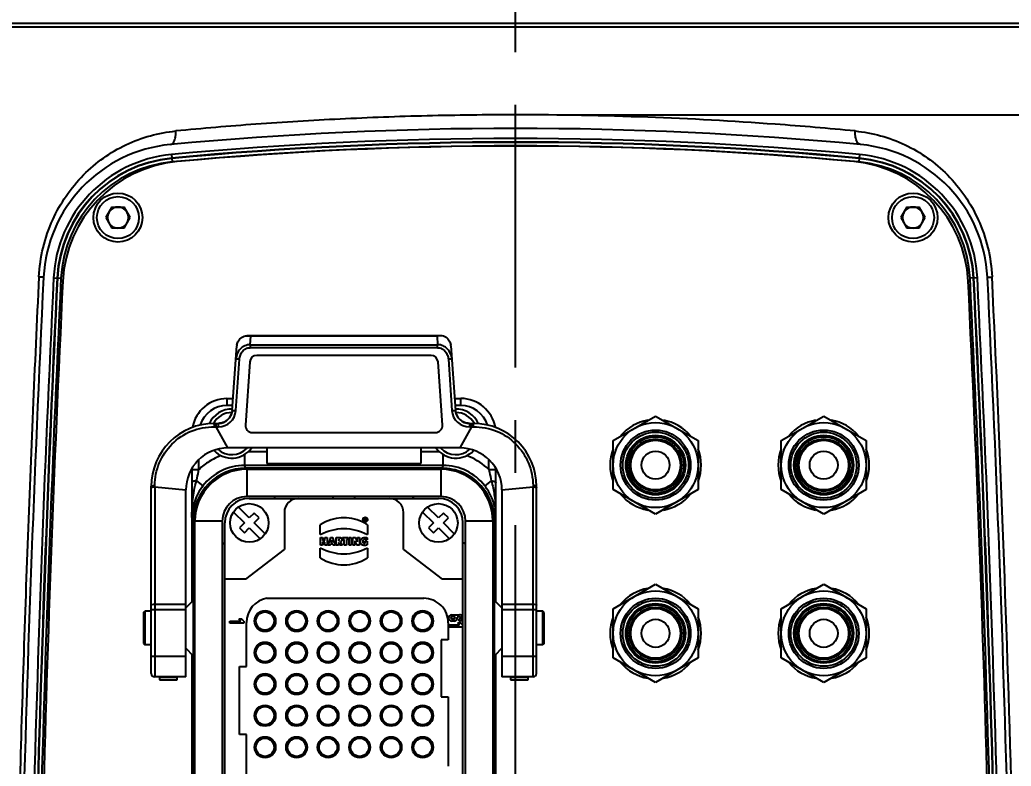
# Model space of a CAD drawing. Header units: millimetres. Extents: x 5828 to 6704, y 123 to 421.
# Drawn here: x 6359.68 to 6366.76, y 238.76 to 244.09 of the extents above; entities that cross this region are included whole.
import ezdxf

# ---------------------------------------------------------------- set-up
doc = ezdxf.new("R2010")
doc.units = ezdxf.units.MM
doc.linetypes.add('CENTER', pattern=[0.6, 0.375, -0.075, 0.075, -0.075])
for name, color, linetype in [('中心线', 7, 'Continuous'), ('外形图', 7, 'Continuous'), ('尺寸标注', 7, 'Continuous')]:
    doc.layers.add(name, color=color, linetype=linetype)
doc.styles.add('微软雅黑', font='msyh.ttc', dxfattribs={"height": 1.5})
doc.dimstyles.new('尺寸标注_1_20比例', dxfattribs={"dimtxt": 1.5, "dimasz": 1.25, "dimexe": 0.5, "dimexo": 0.4, "dimgap": 0.5, "dimtad": 1, "dimdec": 1, "dimlfac": 20, "dimdsep": 46, "dimtxsty": '微软雅黑', "dimcen": 0.09, "dimadec": 0, "dimazin": 0, "dimtp": 0.01, "dimtm": 0.01, "dimtfac": 1, "dimtdec": 1, "dimtofl": 0, "dimtmove": 0, "dimatfit": 3, "dimfxl": 1, "dimtolj": 1, "dimarcsym": 0})

# ---------------------------------------------------------------- blocks, each defined once
blk = doc.blocks.new('*D1095')
at = {"layer": 'Defpoints', "color": 0}
for p in [(6363.2184, 243.411), (6372.7472, 243.411), (6363.2184, 233.8858)]:
    blk.add_point(p, dxfattribs=at)
at = {"layer": '尺寸标注', "color": 0, "lineweight": -2}
for p, q in [((6363.6184, 243.411), (6373.2472, 243.411)), ((6372.7472, 235.1358), (6372.7472, 242.161)), ((6363.6184, 233.8858), (6373.2472, 233.8858))]:
    blk.add_line(p, q, dxfattribs=at)
at = {"layer": '尺寸标注', "color": 0}
for points in [[(6372.9555, 242.161), (6372.5388, 242.161), (6372.7472, 243.411)], [(6372.5388, 235.1358), (6372.9555, 235.1358), (6372.7472, 233.8858)]]:
    blk.add_solid(points, dxfattribs=at)
at = {"layer": '尺寸标注', "color": 0, "insert": (6371.4681, 238.6484), "char_height": 1.5, "attachment_point": 5, "rotation": 90, "style": '微软雅黑'}
blk.add_mtext('\\A1;\\A1;190', dxfattribs=at)

msp = doc.modelspace()

# ---------------------------------------------------------------- linework, layer by layer
at = {"layer": '中心线', "linetype": 'CENTER', "ltscale": 5}
msp.add_line((6363.2184, 232.6078), (6363.2184, 284.1719), dxfattribs=at)
at = {"layer": '外形图', "color": 7, "linetype": 'Continuous'}
for p, q in [((6358.218, 244.0638), (6368.2189, 244.0638)), ((6358.193, 244.0396), (6368.2439, 244.0396)), ((6360.7619, 243.1271), (6360.7668, 243.0747)), ((6365.675, 243.1271), (6365.6701, 243.0747)), ((6360.3376, 242.7526), (6360.2943, 242.6776)), ((6360.3376, 242.7526), (6360.4242, 242.7526)), ((6360.4675, 242.6776), (6360.4242, 242.7526)), ((6366.0126, 242.7526), (6365.9693, 242.6776)), ((6366.0126, 242.7526), (6366.0992, 242.7526)), ((6366.1425, 242.6776), (6366.0992, 242.7526)), ((6360.2943, 242.6776), (6360.3376, 242.6026)), ((6360.4242, 242.6026), (6360.4675, 242.6776)), ((6365.9693, 242.6776), (6366.0126, 242.6026)), ((6366.0992, 242.6026), (6366.1425, 242.6776)), ((6360.4242, 242.6026), (6360.3376, 242.6026)), ((6366.0992, 242.6026), (6366.0126, 242.6026)), ((6359.8168, 242.2544), (6359.8169, 242.2561)), ((6359.8168, 242.2544), (6359.817, 242.2561)), ((6359.9215, 242.2484), (6359.9741, 242.2458)), ((6366.5154, 242.2484), (6366.4628, 242.2458)), ((6366.6198, 242.2562), (6366.6201, 242.2544)), ((6366.62, 242.2562), (6366.6201, 242.2544)), ((6362.6852, 241.8347), (6361.3017, 241.8347)), ((6361.3243, 241.7711), (6361.3285, 241.8309)), ((6362.6584, 241.8309), (6361.3285, 241.8309)), ((6362.6584, 241.8309), (6362.6626, 241.7711)), ((6361.1972, 241.3027), (6361.2294, 241.7622)), ((6361.3243, 241.7711), (6362.6626, 241.7711)), ((6361.3243, 241.7711), (6361.3243, 241.7499)), ((6362.6626, 241.7499), (6361.3243, 241.7499)), ((6362.6626, 241.7499), (6362.6626, 241.7711)), ((6362.7575, 241.7622), (6362.7897, 241.3027)), ((6361.2222, 241.301), (6361.2478, 241.6667)), ((6361.2478, 241.6667), (6361.2228, 241.6685)), ((6362.6154, 241.6947), (6361.3715, 241.6947)), ((6362.7641, 241.6685), (6362.7391, 241.6667)), ((6362.7391, 241.6667), (6362.7647, 241.301)), ((6361.3216, 241.6482), (6361.2902, 241.1982)), ((6362.6967, 241.1982), (6362.6653, 241.6482)), ((6361.1584, 241.3872), (6361.2031, 241.3872)), ((6361.1584, 241.3872), (6361.1584, 241.3372)), ((6362.7837, 241.3872), (6362.8284, 241.3872)), ((6362.8284, 241.3372), (6362.8284, 241.3872)), ((6361.1996, 241.3372), (6361.1584, 241.3372)), ((6361.1971, 241.3036), (6361.1966, 241.3002)), ((6361.1972, 241.3027), (6361.2222, 241.301)), ((6362.7647, 241.301), (6362.7897, 241.3027)), ((6362.8284, 241.3372), (6362.7872, 241.3372)), ((6362.7899, 241.3013), (6362.7899, 241.3011)), ((6362.7909, 241.2967), (6362.7901, 241.3011)), ((6361.1571, 241.2299), (6361.1527, 241.2268)), ((6362.8378, 241.2244), (6362.8337, 241.2271)), ((6363.9153, 241.0872), (6364.2184, 241.2622)), ((6364.2184, 241.2622), (6364.5216, 241.0872)), ((6365.1153, 241.0872), (6365.4184, 241.2622)), ((6365.4184, 241.2622), (6365.7216, 241.0872)), ((6361.0684, 241.2097), (6361.0975, 241.2097)), ((6361.0688, 241.1851), (6361.0823, 241.1848)), ((6361.0823, 241.1848), (6361.0823, 241.2097)), ((6361.0823, 241.1848), (6361.0976, 241.1847)), ((6361.1656, 241.0347), (6361.0823, 241.1848)), ((6361.0975, 241.1847), (6361.0975, 241.2097)), ((6362.9046, 241.1847), (6362.8213, 241.0347)), ((6362.8625, 241.2135), (6362.8586, 241.2147)), ((6362.8894, 241.2097), (6362.9184, 241.2097)), ((6362.8894, 241.2097), (6362.8894, 241.1847)), ((6362.9046, 241.1847), (6362.8894, 241.1847)), ((6362.9046, 241.2097), (6362.9046, 241.1847)), ((6362.9046, 241.1847), (6362.9181, 241.1851)), ((6361.3401, 241.1447), (6362.6468, 241.1447)), ((6363.9153, 240.7372), (6363.9153, 241.0872)), ((6364.5216, 241.0872), (6364.5216, 240.7372)), ((6365.1153, 240.7372), (6365.1153, 241.0872)), ((6365.7216, 241.0872), (6365.7216, 240.7372)), ((6362.8213, 241.0347), (6361.1656, 241.0347)), ((6361.4434, 241.0347), (6361.4434, 240.9237)), ((6362.5434, 241.0347), (6362.5434, 240.9237)), ((6360.9584, 240.8807), (6360.9584, 240.95)), ((6361.2845, 240.9877), (6361.2845, 240.9104)), ((6361.314, 241.0103), (6361.4434, 241.0103)), ((6362.5434, 241.0103), (6362.6729, 241.0103)), ((6362.7024, 240.9104), (6362.7024, 240.9877)), ((6363.0284, 240.8807), (6363.0284, 240.951)), ((6360.9084, 240.8807), (6360.9584, 240.8807)), ((6360.9089, 240.8871), (6360.9089, 239.9375)), ((6362.7024, 240.9104), (6361.2845, 240.9104)), ((6361.2934, 240.8897), (6361.2845, 240.9104)), ((6362.6935, 240.8897), (6361.2934, 240.8897)), ((6361.2997, 240.8822), (6362.6872, 240.8822)), ((6361.2997, 240.8822), (6361.2997, 240.6872)), ((6361.4434, 240.9237), (6362.5434, 240.9237)), ((6362.6872, 240.6872), (6362.6872, 240.8822)), ((6362.7024, 240.9104), (6362.6935, 240.8897)), ((6363.0284, 240.8807), (6363.0784, 240.8807)), ((6363.0784, 239.937), (6363.0784, 240.8884)), ((6360.6184, 239.4265), (6360.6184, 240.7597)), ((6360.6435, 240.7571), (6360.6434, 239.4015)), ((6360.6435, 240.7571), (6360.6435, 240.7669)), ((6360.6435, 240.7571), (6360.8656, 240.7347)), ((6360.8656, 239.4015), (6360.8656, 240.7347)), ((6360.9418, 240.7998), (6360.9876, 240.7644)), ((6363.0451, 240.7998), (6362.9993, 240.7644)), ((6363.1213, 240.7347), (6363.3434, 240.7571)), ((6363.1213, 240.7347), (6363.1213, 239.4015)), ((6363.3434, 240.7669), (6363.3434, 240.7571)), ((6363.3434, 239.4015), (6363.3434, 240.7571)), ((6363.3684, 239.4265), (6363.3684, 240.7597)), ((6364.2184, 240.5622), (6363.9153, 240.7372)), ((6364.5216, 240.7372), (6364.2184, 240.5622)), ((6365.4184, 240.5622), (6365.1153, 240.7372)), ((6365.7216, 240.7372), (6365.4184, 240.5622)), ((6362.6872, 240.6872), (6361.2997, 240.6872)), ((6361.3184, 240.6747), (6362.6684, 240.6747)), ((6361.3184, 240.535), (6361.2405, 240.613)), ((6362.6684, 240.535), (6362.5905, 240.613)), ((6360.9084, 240.5381), (6360.9184, 240.5147)), ((6361.2052, 240.5776), (6361.2831, 240.4997)), ((6361.3538, 240.5704), (6361.3184, 240.535)), ((6361.3892, 240.535), (6361.3538, 240.5704)), ((6361.3538, 240.4997), (6361.3892, 240.535)), ((6361.5684, 240.5747), (6361.5684, 240.3097)), ((6362.1401, 240.5311), (6362.147, 240.5311)), ((6362.1401, 240.516), (6362.1401, 240.5311)), ((6362.1463, 240.5283), (6362.1438, 240.5283)), ((6362.1438, 240.5283), (6362.1438, 240.524)), ((6362.1438, 240.524), (6362.1463, 240.524)), ((6362.1466, 240.5214), (6362.1438, 240.5214)), ((6362.1438, 240.5214), (6362.1438, 240.516)), ((6362.1466, 240.5214), (6362.1485, 240.516)), ((6362.147, 240.5311), (6362.1501, 240.5305)), ((6362.1519, 240.529), (6362.1501, 240.5305)), ((6362.1501, 240.5226), (6362.1512, 240.5234)), ((6362.1527, 240.516), (6362.1501, 240.5226)), ((6362.1512, 240.5234), (6362.1522, 240.5248)), ((6362.1519, 240.529), (6362.1525, 240.5267)), ((6362.1525, 240.5267), (6362.1522, 240.5248)), ((6362.4184, 240.3097), (6362.4184, 240.5747)), ((6362.5552, 240.5776), (6362.6331, 240.4997)), ((6362.7038, 240.5704), (6362.6684, 240.535)), ((6362.7392, 240.535), (6362.7038, 240.5704)), ((6362.7038, 240.4997), (6362.7392, 240.535)), ((6363.0684, 240.5147), (6363.0784, 240.538)), ((6363.0784, 240.538), (6363.0765, 240.5732)), ((6360.9184, 240.5147), (6360.9184, 238.6434)), ((6361.1247, 240.5122), (6360.9297, 240.5122)), ((6360.9297, 236.6122), (6360.9297, 240.5122)), ((6361.1247, 240.5122), (6361.1247, 236.6122)), ((6361.1434, 236.6247), (6361.1434, 240.4997)), ((6361.2831, 240.4997), (6361.2477, 240.4643)), ((6361.2477, 240.4643), (6361.2831, 240.429)), ((6361.2831, 240.429), (6361.3184, 240.4643)), ((6361.3184, 240.4643), (6361.3964, 240.3864)), ((6361.4317, 240.4217), (6361.3538, 240.4997)), ((6361.8247, 240.4162), (6361.8247, 240.4867)), ((6362.1438, 240.516), (6362.1401, 240.516)), ((6362.1527, 240.516), (6362.1485, 240.516)), ((6362.1622, 240.4867), (6362.1622, 240.4162)), ((6362.6331, 240.4997), (6362.5977, 240.4643)), ((6362.5977, 240.4643), (6362.6331, 240.429)), ((6362.6331, 240.429), (6362.6684, 240.4643)), ((6362.6684, 240.4643), (6362.7464, 240.3864)), ((6362.7817, 240.4217), (6362.7038, 240.4997)), ((6362.8434, 236.6247), (6362.8434, 240.4997)), ((6363.0572, 240.5122), (6362.8622, 240.5122)), ((6362.8622, 236.6122), (6362.8622, 240.5122)), ((6363.0572, 240.5122), (6363.0572, 236.6122)), ((6363.0684, 236.6097), (6363.0684, 240.5147)), ((6361.8265, 240.3954), (6361.8417, 240.3954)), ((6361.8265, 240.3401), (6361.8265, 240.3954)), ((6361.8417, 240.3954), (6361.8417, 240.3752)), ((6361.8582, 240.3954), (6361.8735, 240.3954)), ((6361.8582, 240.3752), (6361.8582, 240.3954)), ((6361.8735, 240.3954), (6361.8735, 240.3401)), ((6361.897, 240.3954), (6361.8789, 240.3401)), ((6361.897, 240.3954), (6361.9144, 240.3954)), ((6361.9051, 240.3778), (6361.9045, 240.3753)), ((6361.9058, 240.3753), (6361.9051, 240.3778)), ((6361.9333, 240.3401), (6361.9144, 240.3954)), ((6361.9387, 240.3954), (6361.941, 240.3955)), ((6361.9387, 240.3401), (6361.9387, 240.3954)), ((6361.941, 240.3955), (6361.9435, 240.3956)), ((6361.9435, 240.3956), (6361.9461, 240.3957)), ((6361.9461, 240.3957), (6361.9489, 240.3957)), ((6361.9489, 240.3957), (6361.9517, 240.3958)), ((6361.9517, 240.3958), (6361.9546, 240.3958)), ((6361.9539, 240.3831), (6361.9539, 240.3712)), ((6361.9546, 240.3958), (6361.9576, 240.3958)), ((6361.9608, 240.3824), (6361.9567, 240.3833)), ((6361.9576, 240.3958), (6361.9605, 240.3957)), ((6361.9605, 240.3957), (6361.9632, 240.3955)), ((6361.9608, 240.3824), (6361.9629, 240.3803)), ((6361.9635, 240.3773), (6361.9629, 240.3803)), ((6361.963, 240.3746), (6361.9635, 240.3773)), ((6361.9632, 240.3955), (6361.9658, 240.3951)), ((6361.9658, 240.3951), (6361.9681, 240.3945)), ((6361.9681, 240.3945), (6361.9701, 240.3938)), ((6361.9721, 240.3929), (6361.9701, 240.3939)), ((6361.9738, 240.3918), (6361.9721, 240.3929)), ((6361.9753, 240.3905), (6361.9738, 240.3918)), ((6361.9766, 240.389), (6361.9753, 240.3905)), ((6361.9778, 240.3872), (6361.9766, 240.389)), ((6361.9777, 240.3871), (6361.9785, 240.3854)), ((6361.9785, 240.3854), (6361.9791, 240.3833)), ((6361.9791, 240.3833), (6361.9794, 240.381)), ((6361.9795, 240.3785), (6361.9793, 240.3757)), ((6361.9794, 240.381), (6361.9795, 240.3785)), ((6361.984, 240.3954), (6362.0232, 240.3954)), ((6361.984, 240.3823), (6361.984, 240.3954)), ((6361.996, 240.3823), (6361.984, 240.3823)), ((6361.996, 240.3401), (6361.996, 240.3823)), ((6362.0232, 240.3823), (6362.0112, 240.3823)), ((6362.0112, 240.3823), (6362.0112, 240.3401)), ((6362.0232, 240.3954), (6362.0232, 240.3823)), ((6362.0308, 240.3954), (6362.046, 240.3954)), ((6362.0308, 240.3401), (6362.0308, 240.3954)), ((6362.046, 240.3954), (6362.046, 240.3401)), ((6362.0575, 240.3954), (6362.077, 240.3954)), ((6362.0575, 240.3401), (6362.0575, 240.3954)), ((6362.0879, 240.373), (6362.077, 240.3954)), ((6362.0911, 240.3954), (6362.1058, 240.3954)), ((6362.0911, 240.376), (6362.0911, 240.3954)), ((6362.1058, 240.3954), (6362.1058, 240.3401)), ((6362.1135, 240.3754), (6362.1142, 240.3775)), ((6362.1142, 240.3775), (6362.1149, 240.3795)), ((6362.1159, 240.3814), (6362.1149, 240.3795)), ((6362.117, 240.3832), (6362.1159, 240.3814)), ((6362.1182, 240.3849), (6362.117, 240.3832)), ((6362.1195, 240.3865), (6362.1182, 240.3849)), ((6362.121, 240.388), (6362.1195, 240.3865)), ((6362.1225, 240.3894), (6362.121, 240.388)), ((6362.1242, 240.3906), (6362.1225, 240.3894)), ((6362.126, 240.3918), (6362.1242, 240.3906)), ((6362.128, 240.3929), (6362.126, 240.3918)), ((6362.128, 240.3928), (6362.13, 240.3937)), ((6362.13, 240.3937), (6362.1321, 240.3945)), ((6362.1312, 240.3765), (6362.1325, 240.3782)), ((6362.1321, 240.3945), (6362.1344, 240.3951)), ((6362.1325, 240.3782), (6362.1342, 240.3797)), ((6362.1342, 240.3797), (6362.1363, 240.381)), ((6362.1344, 240.3951), (6362.1367, 240.3956)), ((6362.1384, 240.3818), (6362.1363, 240.381)), ((6362.1367, 240.3956), (6362.1392, 240.396)), ((6362.1409, 240.3823), (6362.1384, 240.3818)), ((6362.1392, 240.396), (6362.1417, 240.3962)), ((6362.1438, 240.3825), (6362.1409, 240.3823)), ((6362.1417, 240.3962), (6362.1443, 240.3963)), ((6362.1466, 240.3824), (6362.1438, 240.3825)), ((6362.1443, 240.3963), (6362.148, 240.3962)), ((6362.1496, 240.3822), (6362.1466, 240.3824)), ((6362.148, 240.3962), (6362.1514, 240.3959)), ((6362.1526, 240.3819), (6362.1496, 240.3822)), ((6362.1514, 240.3959), (6362.1546, 240.3954)), ((6362.1554, 240.3815), (6362.1526, 240.3819)), ((6362.1546, 240.3954), (6362.1575, 240.3948)), ((6362.158, 240.3809), (6362.1554, 240.3815)), ((6362.1575, 240.3948), (6362.1601, 240.3942)), ((6362.1601, 240.3802), (6362.158, 240.3809)), ((6362.1601, 240.3943), (6362.1601, 240.3803)), ((6361.293, 240.0997), (6361.5684, 240.3097)), ((6361.8247, 240.2502), (6361.8247, 240.3207)), ((6361.8417, 240.3401), (6361.8265, 240.3401)), ((6361.8417, 240.3752), (6361.8582, 240.3752)), ((6361.8582, 240.3619), (6361.8417, 240.3619)), ((6361.8417, 240.3619), (6361.8417, 240.3401)), ((6361.8582, 240.3401), (6361.8582, 240.3619)), ((6361.8735, 240.3401), (6361.8582, 240.3401)), ((6361.894, 240.3401), (6361.8789, 240.3401)), ((6361.894, 240.3401), (6361.8968, 240.3491)), ((6361.9138, 240.3491), (6361.8968, 240.3491)), ((6361.9004, 240.3611), (6361.9031, 240.3699)), ((6361.9004, 240.3611), (6361.91, 240.3611)), ((6361.9038, 240.3726), (6361.9031, 240.3699)), ((6361.9045, 240.3753), (6361.9038, 240.3726)), ((6361.9065, 240.3727), (6361.9058, 240.3753)), ((6361.9073, 240.37), (6361.9065, 240.3727)), ((6361.9073, 240.37), (6361.91, 240.3611)), ((6361.9138, 240.3491), (6361.9167, 240.3401)), ((6361.9333, 240.3401), (6361.9167, 240.3401)), ((6361.9539, 240.3401), (6361.9387, 240.3401)), ((6361.9539, 240.3602), (6361.9539, 240.3401)), ((6361.9563, 240.371), (6361.9593, 240.3715)), ((6361.9564, 240.3566), (6361.9626, 240.3446)), ((6361.9616, 240.3727), (6361.9593, 240.3715)), ((6361.963, 240.3746), (6361.9616, 240.3727)), ((6361.9834, 240.3401), (6361.9649, 240.3401)), ((6361.9696, 240.3634), (6361.9721, 240.3646)), ((6361.971, 240.3612), (6361.9696, 240.3634)), ((6361.9724, 240.3591), (6361.971, 240.3612)), ((6361.9721, 240.3646), (6361.9743, 240.3662)), ((6361.9736, 240.357), (6361.9724, 240.3591)), ((6361.9834, 240.3401), (6361.9736, 240.357)), ((6361.9743, 240.3662), (6361.9761, 240.3682)), ((6361.9761, 240.3682), (6361.9776, 240.3705)), ((6361.9776, 240.3705), (6361.9788, 240.3732)), ((6361.9793, 240.3757), (6361.9787, 240.3732)), ((6362.0112, 240.3401), (6361.996, 240.3401)), ((6362.046, 240.3401), (6362.0308, 240.3401)), ((6362.0722, 240.3401), (6362.0575, 240.3401)), ((6362.0718, 240.3715), (6362.072, 240.3685)), ((6362.072, 240.3685), (6362.0721, 240.3658)), ((6362.0721, 240.3658), (6362.0722, 240.3627)), ((6362.0722, 240.3627), (6362.0722, 240.3401)), ((6362.0742, 240.3655), (6362.0757, 240.3623)), ((6362.0757, 240.3623), (6362.0772, 240.359)), ((6362.0772, 240.359), (6362.0865, 240.3401)), ((6362.1058, 240.3401), (6362.0865, 240.3401)), ((6362.0892, 240.3701), (6362.0879, 240.373)), ((6362.0905, 240.3673), (6362.0892, 240.3701)), ((6362.0917, 240.3648), (6362.0905, 240.3673)), ((6362.0912, 240.3724), (6362.0911, 240.376)), ((6362.0914, 240.3685), (6362.0912, 240.3724)), ((6362.0917, 240.3648), (6362.0914, 240.3685)), ((6362.1123, 240.3663), (6362.1124, 240.3687)), ((6362.1124, 240.3638), (6362.1123, 240.3663)), ((6362.1124, 240.3687), (6362.1126, 240.371)), ((6362.1126, 240.3615), (6362.1124, 240.3638)), ((6362.1126, 240.371), (6362.113, 240.3732)), ((6362.1129, 240.3592), (6362.1126, 240.3615)), ((6362.1135, 240.3571), (6362.1129, 240.3592)), ((6362.113, 240.3732), (6362.1135, 240.3754)), ((6362.1141, 240.355), (6362.1135, 240.3571)), ((6362.1149, 240.3531), (6362.1141, 240.355)), ((6362.1149, 240.3531), (6362.1159, 240.3513)), ((6362.1159, 240.3513), (6362.117, 240.3496)), ((6362.117, 240.3496), (6362.1182, 240.348)), ((6362.1182, 240.348), (6362.1195, 240.3465)), ((6362.1195, 240.3465), (6362.1211, 240.3451)), ((6362.1211, 240.3451), (6362.1227, 240.3439)), ((6362.1227, 240.3439), (6362.1245, 240.3428)), ((6362.1245, 240.3428), (6362.1264, 240.3418)), ((6362.1285, 240.341), (6362.1264, 240.3419)), ((6362.1306, 240.3404), (6362.1285, 240.341)), ((6362.1289, 240.3699), (6362.1288, 240.3673)), ((6362.1288, 240.3673), (6362.1289, 240.3647)), ((6362.1294, 240.3723), (6362.1289, 240.3699)), ((6362.1289, 240.3647), (6362.1294, 240.362)), ((6362.1301, 240.3744), (6362.1294, 240.3723)), ((6362.1294, 240.362), (6362.1302, 240.36)), ((6362.13, 240.3744), (6362.1312, 240.3765)), ((6362.1313, 240.3578), (6362.1301, 240.3599)), ((6362.133, 240.3398), (6362.1306, 240.3404)), ((6362.1328, 240.3562), (6362.1313, 240.3578)), ((6362.1346, 240.3549), (6362.1328, 240.3562)), ((6362.1354, 240.3394), (6362.133, 240.3398)), ((6362.137, 240.3538), (6362.1346, 240.3549)), ((6362.138, 240.3392), (6362.1354, 240.3394)), ((6362.137, 240.3539), (6362.1394, 240.3533)), ((6362.1407, 240.3391), (6362.138, 240.3392)), ((6362.1394, 240.3533), (6362.1428, 240.353)), ((6362.1439, 240.3392), (6362.1407, 240.3391)), ((6362.1471, 240.3395), (6362.1439, 240.3392)), ((6362.1454, 240.3707), (6362.1606, 240.3707)), ((6362.1454, 240.3534), (6362.1454, 240.3707)), ((6362.1501, 240.3399), (6362.1471, 240.3395)), ((6362.1529, 240.3405), (6362.1501, 240.3399)), ((6362.1557, 240.3412), (6362.1529, 240.3405)), ((6362.1582, 240.342), (6362.1557, 240.3412)), ((6362.1582, 240.342), (6362.1606, 240.343)), ((6362.1606, 240.3707), (6362.1606, 240.343)), ((6362.1622, 240.3207), (6362.1622, 240.2502)), ((6362.4184, 240.3097), (6362.6939, 240.0997)), ((6361.293, 240.0997), (6361.1434, 240.0997)), ((6362.8434, 240.0997), (6362.6939, 240.0997)), ((6363.9153, 239.8872), (6364.2184, 240.0622)), ((6364.2184, 240.0622), (6364.5216, 239.8872)), ((6365.1153, 239.8872), (6365.4184, 240.0622)), ((6365.4184, 240.0622), (6365.7216, 239.8872)), ((6361.4434, 239.9622), (6362.5634, 239.9622)), ((6360.6435, 239.9208), (6360.8656, 239.9208)), ((6360.8656, 239.8942), (6360.9161, 239.9447)), ((6363.1213, 239.8942), (6363.0708, 239.9447)), ((6363.1213, 239.9208), (6363.3434, 239.9208)), ((6363.9153, 239.5372), (6363.9153, 239.8872)), ((6364.5216, 239.8872), (6364.5216, 239.5372)), ((6365.1153, 239.5372), (6365.1153, 239.8872)), ((6365.7216, 239.8872), (6365.7216, 239.5372)), ((6360.5634, 239.8597), (6360.5734, 239.8697)), ((6360.5634, 239.8597), (6360.5634, 239.6397)), ((6360.6184, 239.8697), (6360.5734, 239.8697)), ((6360.5734, 239.8697), (6360.5734, 239.6297)), ((6360.8656, 239.8794), (6360.6184, 239.8794)), ((6361.2427, 239.8147), (6361.2637, 239.8147)), ((6361.2427, 239.8147), (6361.2574, 239.7997)), ((6361.2784, 239.7997), (6361.2637, 239.8147)), ((6362.7634, 239.8447), (6362.8184, 239.8447)), ((6362.7809, 239.8297), (6362.7634, 239.8297)), ((6362.7634, 239.8147), (6362.7809, 239.8147)), ((6362.8184, 239.8297), (6362.8022, 239.8297)), ((6362.8159, 239.8147), (6362.8184, 239.8147)), ((6362.8159, 239.7997), (6362.8159, 239.8147)), ((6363.3684, 239.8794), (6363.1213, 239.8794)), ((6363.4134, 239.8697), (6363.3684, 239.8697)), ((6363.4234, 239.8597), (6363.4134, 239.8697)), ((6363.4134, 239.6297), (6363.4134, 239.8697)), ((6363.4234, 239.6397), (6363.4234, 239.8597)), ((6361.1784, 239.7997), (6361.2574, 239.7997)), ((6361.1784, 239.7847), (6361.1784, 239.7997)), ((6361.2784, 239.7847), (6361.1784, 239.7847)), ((6361.2784, 239.7997), (6361.2784, 239.7847)), ((6361.2984, 239.4747), (6361.2984, 239.7898)), ((6362.7384, 239.7872), (6362.7384, 239.6647)), ((6362.7409, 239.7722), (6362.8199, 239.7722)), ((6362.7409, 239.7572), (6362.7409, 239.7722)), ((6362.8409, 239.7572), (6362.7409, 239.7572)), ((6362.7809, 239.7997), (6362.7634, 239.7997)), ((6362.8052, 239.7872), (6362.8262, 239.7872)), ((6362.8052, 239.7872), (6362.8199, 239.7722)), ((6362.8184, 239.7997), (6362.8159, 239.7997)), ((6362.8409, 239.7722), (6362.8262, 239.7872)), ((6362.8409, 239.7722), (6362.8409, 239.7572)), ((6360.5634, 239.6397), (6360.5734, 239.6297)), ((6360.6184, 239.6297), (6360.5734, 239.6297)), ((6360.8656, 239.6052), (6360.9161, 239.5547)), ((6362.7384, 239.6647), (6362.6884, 239.6647)), ((6362.6884, 239.6647), (6362.6884, 239.2597)), ((6363.1213, 239.6052), (6363.0708, 239.5547)), ((6363.4134, 239.6297), (6363.3684, 239.6297)), ((6363.4234, 239.6397), (6363.4134, 239.6297)), ((6360.6184, 239.5497), (6360.8656, 239.5497)), ((6360.9089, 239.5618), (6360.9089, 237.5625)), ((6363.0784, 237.562), (6363.0784, 239.5623)), ((6363.1213, 239.5497), (6363.3684, 239.5497)), ((6364.2184, 239.3622), (6363.9153, 239.5372)), ((6364.5216, 239.5372), (6364.2184, 239.3622)), ((6365.4184, 239.3622), (6365.1153, 239.5372)), ((6365.7216, 239.5372), (6365.4184, 239.3622)), ((6361.2484, 239.4747), (6361.2984, 239.4747)), ((6361.2484, 238.9897), (6361.2484, 239.4747)), ((6360.8656, 239.4015), (6360.6434, 239.4015)), ((6360.6782, 239.4015), (6360.6782, 239.3809)), ((6360.8032, 239.3969), (6360.6782, 239.3969)), ((6360.8032, 239.3809), (6360.8032, 239.4015)), ((6363.3434, 239.4015), (6363.1213, 239.4015)), ((6363.1838, 239.4015), (6363.1838, 239.3809)), ((6363.3088, 239.3969), (6363.1838, 239.3969)), ((6363.3088, 239.3809), (6363.3088, 239.4015)), ((6360.6782, 239.3811), (6360.8032, 239.3811)), ((6360.6782, 239.3809), (6360.8032, 239.3809)), ((6363.1838, 239.3811), (6363.3088, 239.3811)), ((6363.1838, 239.3809), (6363.3088, 239.3809)), ((6362.6884, 239.2597), (6362.7384, 239.2597)), ((6362.7384, 239.2597), (6362.7384, 238.7647)), ((6361.2984, 238.9897), (6361.2484, 238.9897)), ((6361.2984, 238.1347), (6361.2984, 238.9897))]:
    msp.add_line(p, q, dxfattribs=at)
for points in [[(6361.1966, 241.3002), (6361.1954, 241.2937), (6361.1939, 241.287)], [(6361.1527, 241.2268), (6361.1482, 241.2239), (6361.1436, 241.2213), (6361.139, 241.219), (6361.1344, 241.217), (6361.1297, 241.2152)], [(6361.1734, 241.2457), (6361.1696, 241.2413), (6361.1656, 241.2372), (6361.1614, 241.2334), (6361.1571, 241.2299)], [(6361.1805, 241.2555), (6361.177, 241.2504), (6361.1734, 241.2457)], [(6361.1868, 241.2671), (6361.1838, 241.2611), (6361.1805, 241.2555)], [(6361.1939, 241.287), (6361.1919, 241.2802), (6361.1895, 241.2736), (6361.1868, 241.2671)], [(6362.7935, 241.2852), (6362.792, 241.2913), (6362.7909, 241.2967)], [(6362.8022, 241.2628), (6362.7996, 241.2681), (6362.7973, 241.2736), (6362.7953, 241.2793), (6362.7935, 241.2852)], [(6362.808, 241.2531), (6362.805, 241.2578), (6362.8022, 241.2628)], [(6362.8182, 241.2404), (6362.8146, 241.2443), (6362.8112, 241.2486), (6362.808, 241.2531)], [(6362.8337, 241.2271), (6362.8297, 241.23), (6362.8257, 241.2332), (6362.8219, 241.2367), (6362.8182, 241.2404)], [(6361.1297, 241.2152), (6361.1252, 241.2138), (6361.1207, 241.2125), (6361.1162, 241.2116), (6361.112, 241.2108), (6361.1078, 241.2103), (6361.104, 241.2099), (6361.1006, 241.2097), (6361.0985, 241.2097), (6361.0976, 241.2097)], [(6362.8585, 241.2148), (6362.8544, 241.2162), (6362.8503, 241.2179), (6362.8461, 241.2198), (6362.842, 241.222), (6362.8378, 241.2244)], [(6362.8894, 241.2097), (6362.889, 241.2097), (6362.8877, 241.2097), (6362.885, 241.2098), (6362.8818, 241.21), (6362.8783, 241.2104), (6362.8744, 241.2109), (6362.8705, 241.2116), (6362.8665, 241.2125), (6362.8625, 241.2135)], [(6362.9046, 241.2097), (6362.9046, 241.2078), (6362.9046, 241.2024), (6362.9046, 241.1943)]]:
    msp.add_lwpolyline(points, dxfattribs=at)
for centre, radius in [((6360.3809, 242.6776), 0.175), ((6360.3809, 242.6776), 0.15), ((6366.0559, 242.6776), 0.175), ((6366.0559, 242.6776), 0.15), ((6364.2184, 240.9122), 0.3031), ((6364.2184, 240.9122), 0.25), ((6365.4184, 240.9122), 0.3031), ((6365.4184, 240.9122), 0.25), ((6364.2184, 240.9122), 0.235), ((6364.2184, 240.9122), 0.2125), ((6364.2184, 240.9122), 0.2025), ((6364.2184, 240.9122), 0.1875), ((6364.2184, 240.9122), 0.1775), ((6365.4184, 240.9122), 0.235), ((6365.4184, 240.9122), 0.2125), ((6365.4184, 240.9122), 0.2025), ((6365.4184, 240.9122), 0.1875), ((6365.4184, 240.9122), 0.1775), ((6364.2184, 240.9122), 0.1), ((6365.4184, 240.9122), 0.1), ((6361.3184, 240.4997), 0.1375), ((6362.6684, 240.4997), 0.1375), ((6362.1459, 240.5235), 0.0166), ((6362.1459, 240.5235), 0.0127), ((6364.2184, 239.7122), 0.3031), ((6364.2184, 239.7122), 0.25), ((6365.4184, 239.7122), 0.3031), ((6365.4184, 239.7122), 0.25), ((6364.2184, 239.7122), 0.235), ((6364.2184, 239.7122), 0.2125), ((6364.2184, 239.7122), 0.2025), ((6364.2184, 239.7122), 0.1875), ((6364.2184, 239.7122), 0.1775), ((6365.4184, 239.7122), 0.235), ((6365.4184, 239.7122), 0.2125), ((6365.4184, 239.7122), 0.2025), ((6365.4184, 239.7122), 0.1875), ((6365.4184, 239.7122), 0.1775), ((6361.4309, 239.7997), 0.075), ((6361.4309, 239.7997), 0.065), ((6361.6559, 239.7997), 0.075), ((6361.6559, 239.7997), 0.065), ((6361.8809, 239.7997), 0.075), ((6361.8809, 239.7997), 0.065), ((6362.1059, 239.7997), 0.075), ((6362.1059, 239.7997), 0.065), ((6362.3309, 239.7997), 0.075), ((6362.3309, 239.7997), 0.065), ((6362.5559, 239.7997), 0.075), ((6362.5559, 239.7997), 0.065), ((6364.2184, 239.7122), 0.1), ((6365.4184, 239.7122), 0.1), ((6361.4309, 239.5747), 0.075), ((6361.4309, 239.5747), 0.065), ((6361.6559, 239.5747), 0.075), ((6361.6559, 239.5747), 0.065), ((6361.8809, 239.5747), 0.075), ((6361.8809, 239.5747), 0.065), ((6362.1059, 239.5747), 0.075), ((6362.1059, 239.5747), 0.065), ((6362.3309, 239.5747), 0.075), ((6362.3309, 239.5747), 0.065), ((6362.5559, 239.5747), 0.075), ((6362.5559, 239.5747), 0.065), ((6361.4309, 239.3497), 0.075), ((6361.4309, 239.3497), 0.065), ((6361.6559, 239.3497), 0.075), ((6361.6559, 239.3497), 0.065), ((6361.8809, 239.3497), 0.075), ((6361.8809, 239.3497), 0.065), ((6362.1059, 239.3497), 0.075), ((6362.1059, 239.3497), 0.065), ((6362.3309, 239.3497), 0.075), ((6362.3309, 239.3497), 0.065), ((6362.5559, 239.3497), 0.075), ((6362.5559, 239.3497), 0.065), ((6361.4309, 239.1247), 0.075), ((6361.4309, 239.1247), 0.065), ((6361.6559, 239.1247), 0.075), ((6361.6559, 239.1247), 0.065), ((6361.8809, 239.1247), 0.075), ((6361.8809, 239.1247), 0.065), ((6362.1059, 239.1247), 0.075), ((6362.1059, 239.1247), 0.065), ((6362.3309, 239.1247), 0.075), ((6362.3309, 239.1247), 0.065), ((6362.5559, 239.1247), 0.075), ((6362.5559, 239.1247), 0.065), ((6361.4309, 238.8997), 0.075), ((6361.4309, 238.8997), 0.065), ((6361.6559, 238.8997), 0.075), ((6361.6559, 238.8997), 0.065), ((6361.8809, 238.8997), 0.075), ((6361.8809, 238.8997), 0.065), ((6362.1059, 238.8997), 0.075), ((6362.1059, 238.8997), 0.065), ((6362.3309, 238.8997), 0.075), ((6362.3309, 238.8997), 0.065), ((6362.5559, 238.8997), 0.075), ((6362.5559, 238.8997), 0.065)]:
    msp.add_circle(centre, radius, dxfattribs=at)
for centre, radius, start, end in [((6363.2184, 216.9076), 26.4062, 84.64752, 95.35248), ((6363.2184, 216.9076), 26.3343, 84.64752, 95.35248), ((6363.2184, 216.9076), 26.3093, 84.64752, 95.35248), ((6363.2184, 216.9076), 26.3067, 84.64752, 95.35248), ((6360.8485, 242.203), 1, 95.35248, 177.19986), ((6363.2184, 216.9076), 26.2817, 84.64752, 95.35248), ((6363.2184, 216.9214), 26.2667, 84.725, 95.275), ((6365.5884, 242.203), 1, 2.80014, 84.64752), ((6360.8485, 242.203), 0.9281, 95.35248, 177.19986), ((6360.8485, 242.203), 0.9031, 95.35248, 177.19986), ((6360.8485, 242.203), 0.9004, 95.35248, 177.19986), ((6360.8485, 242.203), 0.8754, 95.35248, 177.19986), ((6360.8863, 242.1806), 0.9, 95.275, 177.21132), ((6365.5506, 242.1806), 0.9, 2.78868, 84.725), ((6365.5884, 242.203), 0.8754, 2.80014, 84.64752), ((6365.5884, 242.203), 0.9004, 2.80014, 84.64752), ((6365.5884, 242.203), 0.9031, 2.80014, 84.64752), ((6365.5884, 242.203), 0.9281, 2.80014, 84.64752), ((6360.3809, 242.6776), 0.075, 150, 210), ((6360.3809, 242.6776), 0.075, 44.99999, 135.00001), ((6360.3809, 242.6776), 0.075, 330, 30), ((6366.0559, 242.6776), 0.075, 150, 210), ((6366.0559, 242.6776), 0.075, 44.99999, 135.00001), ((6366.0559, 242.6776), 0.075, 330, 30), ((6360.3809, 242.6776), 0.075, 224.99999, 315.00001), ((6366.0559, 242.6776), 0.075, 224.99999, 315.00001), ((6532.3702, 233.8138), 172.7267, 177.199864, 180), ((6532.3702, 233.8138), 172.6548, 177.199864, 179.959524), ((6532.3702, 233.8138), 172.6298, 177.199864, 179.959524), ((6532.3702, 233.8138), 172.6272, 177.199864, 179.958649), ((6532.3702, 233.8138), 172.6022, 177.199864, 179.958649), ((6532.3702, 233.8276), 172.5872, 177.211319, 179.855486), ((6194.0667, 233.8276), 172.5872, 0.144514, 2.788681), ((6194.0667, 233.8138), 172.6022, 0.041351, 2.800136), ((6194.0667, 233.8138), 172.6272, 0.041351, 2.800136), ((6194.0667, 233.8138), 172.6298, 0.040476, 2.800136), ((6194.0667, 233.8138), 172.6548, 0.040476, 2.800136), ((6194.0667, 233.8138), 172.7267, 0, 2.800136), ((6190.4871, 233.7563), 176.3379, 0.280545, 2.76226), ((6361.3715, 241.6447), 0.05, 90, 176), ((6362.6154, 241.6447), 0.05, 4, 90), ((6361.1589, 241.1367), 0.25, 90, 169.82669), ((6362.8284, 241.1372), 0.25, 9.82803, 90.01013), ((6361.1584, 241.1372), 0.2, 90, 162.14571), ((6361.1934, 241.1372), 0.175, 88.38693, 156.81692), ((6361.0975, 241.3097), 0.1, 270, 356.00027), ((6361.0975, 241.3097), 0.125, 270.04636, 356.00173), ((6362.8894, 241.3097), 0.125, 183.99741, 270.00168), ((6362.7934, 241.1372), 0.175, 23.12345, 91.59379), ((6362.8894, 241.3097), 0.1, 183.9994, 270), ((6362.8284, 241.1372), 0.2, 17.96474, 90), ((6361.1934, 241.1372), 0.15, 89.86562, 151.09669), ((6362.7934, 241.1372), 0.15, 28.90726, 89.86562), ((6364.2184, 240.9122), 0.325, 99.79785, 140.09763), ((6364.2184, 240.9122), 0.325, 39.90271, 80.20213), ((6365.4184, 240.9122), 0.325, 99.79785, 140.09763), ((6365.4184, 240.9122), 0.325, 39.90271, 80.20213), ((6361.0684, 240.7597), 0.45, 90.00001, 180), ((6361.3401, 241.1947), 0.05, 176, 270), ((6362.6468, 241.1947), 0.05, 270, 4), ((6362.9184, 240.7597), 0.45, 0.00001, 89.99999), ((6361.1656, 240.7347), 0.3, 89.99979, 180), ((6361.1934, 241.1372), 0.175, 224.05337, 323.81397), ((6361.1934, 241.1372), 0.15, 228.43694, 316.62194), ((6362.7934, 241.1372), 0.175, 216.17396, 316.22776), ((6362.7934, 241.1372), 0.15, 223.40627, 311.42808), ((6362.8213, 240.7347), 0.3, 0, 89.99988), ((6364.2184, 240.9122), 0.325, 158.93981, 201.0594), ((6364.2184, 240.9122), 0.325, 338.93981, 21.0594), ((6365.4184, 240.9122), 0.325, 158.93981, 201.0594), ((6365.4184, 240.9122), 0.325, 338.93981, 21.0594), ((6362.7034, 240.5369), 0.4732, 66.7546, 69.38545), ((6361.2934, 240.5147), 0.3749, 90.01193, 180.0202), ((6361.2997, 240.5122), 0.37, 90, 180), ((6361.2844, 240.5356), 0.3748, 89.99459, 142.36735), ((6362.6872, 240.5122), 0.37, 0, 90), ((6362.7025, 240.5356), 0.3748, 37.63266, 90.00541), ((6362.6934, 240.5147), 0.375, 359.99581, 66.71065), ((6361.2997, 240.5122), 0.175, 90, 180), ((6361.3184, 240.4997), 0.175, 89.99997, 179.9999), ((6361.5648, 240.6471), 0.0752, 147.74346, 158.47565), ((6361.6684, 240.5747), 0.1, 90.00017, 180.00002), ((6361.9934, 240.6916), 0.0795, 183.22757, 192.28728), ((6361.9934, 240.6916), 0.0795, 347.71273, 356.77243), ((6362.3184, 240.5747), 0.1, 0.00006, 90.00009), ((6362.422, 240.6471), 0.0753, 21.54194, 32.49568), ((6362.6684, 240.4997), 0.175, 0.00002, 90.00001), ((6362.6872, 240.5122), 0.175, 0, 90), ((6364.2184, 240.9122), 0.325, 219.90271, 260.20213), ((6364.2184, 240.9122), 0.325, 279.79785, 320.09763), ((6365.4184, 240.9122), 0.325, 219.90271, 260.20213), ((6365.4184, 240.9122), 0.325, 279.79785, 320.09763), ((6362.7109, 240.5352), 0.3676, 5.92887, 11.51533), ((6361.881, 240.5391), 1.1974, 2.90537, 3.34705), ((6361.8475, 240.5375), 1.2309, 1.66465, 2.9014), ((6361.2723, 240.5354), 0.3638, 178.65051, 179.58389), ((6362.1463, 240.5261), 0.00215, 270, 90), ((6361.7766, 240.5355), 1.3018, 0.10482, 1.65995), ((6361.1762, 240.2906), 0.0754, 115.71374, 133.34047), ((6363.5405, 241.1719), 1.7816, 207.06404, 207.23474), ((6360.4032, 239.5422), 1.7538, 27.06316, 27.22698), ((6362.8107, 240.2906), 0.0754, 46.47116, 64.28484), ((6364.2184, 239.7122), 0.325, 99.79784, 140.09763), ((6364.2184, 239.7122), 0.325, 39.90272, 80.20212), ((6365.4184, 239.7122), 0.325, 99.79784, 140.09763), ((6365.4184, 239.7122), 0.325, 39.90272, 80.20212), ((6361.4734, 239.7898), 0.175, 99.87091, 180.00005), ((6362.5634, 239.7872), 0.175, 0.00001, 90.00018), ((6362.7634, 239.8222), 0.0225, 90.00002, 270.00001), ((6362.7634, 239.8222), 0.0075, 90.00003, 270.00001), ((6362.7809, 239.8222), 0.0225, 270.00001, 19.47122), ((6362.7809, 239.8222), 0.0075, 270.00003, 90.00001), ((6362.8184, 239.8222), 0.0225, 270.00003, 90.00004), ((6362.8184, 239.8222), 0.0075, 270, 90.00001), ((6364.2184, 239.7122), 0.325, 158.9398, 201.05941), ((6364.2184, 239.7122), 0.325, 338.93982, 21.05939), ((6365.4184, 239.7122), 0.325, 158.9398, 201.05941), ((6365.4184, 239.7122), 0.325, 338.93982, 21.05939), ((6364.2184, 239.7122), 0.325, 219.9027, 260.20214), ((6364.2184, 239.7122), 0.325, 279.79786, 320.09762), ((6365.4184, 239.7122), 0.325, 219.9027, 260.20214), ((6365.4184, 239.7122), 0.325, 279.79786, 320.09762), ((6360.6434, 239.4265), 0.025, 179.9995, 270), ((6363.3434, 239.4265), 0.025, 270, 0.00058)]:
    msp.add_arc(centre, radius, start, end, dxfattribs=at)
msp.add_ellipse((6362.6934, 240.5145), major_axis=(-0.1483, -0.3446), ratio=0.999594, start_param=3.141593, end_param=3.54779, dxfattribs=at)
for points, knots in [([(6363.2184, 243.411), (6363.008, 243.4105), (6362.5904, 243.4061), (6361.9725, 243.3829), (6361.3747, 243.3465), (6360.9842, 243.3138), (6360.7939, 243.2955)], [0, 0, 0, 0, 0.259993, 0.515913, 0.763832, 1, 1, 1, 1]), ([(6365.643, 243.2955), (6365.4527, 243.314), (6364.9596, 243.3549), (6364.1513, 243.4), (6363.533, 243.4104), (6363.2184, 243.411)], [0, 0, 0, 0, 0.236207, 0.611351, 1, 1, 1, 1]), ([(6359.8169, 242.2561), (6359.8237, 242.3949), (6359.8885, 242.6636), (6360.1153, 242.9936), (6360.4279, 243.2164), (6360.6714, 243.2837), (6360.7939, 243.2955)], [0, 0, 0, 0, 0.26953, 0.521485, 0.761203, 1, 1, 1, 1]), ([(6360.7552, 243.1987), (6360.7614, 243.1993), (6360.7751, 243.2074), (6360.787, 243.2302), (6360.7941, 243.2606), (6360.7946, 243.2834), (6360.7939, 243.2955)], [0, 0, 0, 0, 0.167991, 0.390665, 0.67521, 1, 1, 1, 1]), ([(6365.6817, 243.1987), (6365.6755, 243.1993), (6365.6618, 243.2074), (6365.6499, 243.2302), (6365.6428, 243.2606), (6365.6423, 243.2834), (6365.643, 243.2955)], [0, 0, 0, 0, 0.167992, 0.390665, 0.67521, 1, 1, 1, 1]), ([(6365.643, 243.2955), (6365.7655, 243.2837), (6366.009, 243.2164), (6366.3216, 242.9937), (6366.5482, 242.6636), (6366.6132, 242.395), (6366.62, 242.2562)], [0, 0, 0, 0, 0.2388, 0.478507, 0.730442, 1, 1, 1, 1]), ([(6359.8168, 242.2544), (6359.7856, 241.6186), (6359.7319, 240.3466), (6359.6708, 238.438), (6359.6298, 236.529), (6359.6186, 235.2561), (6359.6141, 234.6198)], [0, 0, 0, 0, 0.250016, 0.500043, 0.750061, 1, 1, 1, 1]), ([(6359.8497, 242.2519), (6359.8497, 242.2521), (6359.8485, 242.252), (6359.8473, 242.2524), (6359.8444, 242.2525), (6359.839, 242.253), (6359.8295, 242.2536), (6359.8215, 242.2541), (6359.8168, 242.2544)], [0, 0, 0, 0, 0.017017, 0.066586, 0.148399, 0.261678, 0.577628, 1, 1, 1, 1]), ([(6366.5872, 242.2519), (6366.5872, 242.2521), (6366.5884, 242.252), (6366.5896, 242.2524), (6366.5925, 242.2525), (6366.5979, 242.253), (6366.6074, 242.2536), (6366.6154, 242.2541), (6366.6201, 242.2544)], [0, 0, 0, 0, 0.016995, 0.066547, 0.148351, 0.261629, 0.577596, 1, 1, 1, 1]), ([(6361.2301, 241.7698), (6361.2316, 241.78), (6361.2394, 241.8006), (6361.2545, 241.8164), (6361.2632, 241.8229)], [0, 0, 0, 0, 0.486948, 1, 1, 1, 1]), ([(6361.2632, 241.8229), (6361.2687, 241.827), (6361.2813, 241.8331), (6361.295, 241.8347), (6361.3017, 241.8347)], [0, 0, 0, 0, 0.507331, 1, 1, 1, 1]), ([(6361.3017, 241.8347), (6361.3039, 241.8347), (6361.3129, 241.8343), (6361.3219, 241.8327), (6361.3285, 241.8309)], [0, 0, 0, 0, 0.245787, 1, 1, 1, 1]), ([(6362.6852, 241.8347), (6362.683, 241.8347), (6362.674, 241.8343), (6362.665, 241.8327), (6362.6584, 241.8309)], [0, 0, 0, 0, 0.245787, 1, 1, 1, 1]), ([(6362.7237, 241.8229), (6362.7182, 241.827), (6362.7056, 241.8331), (6362.6919, 241.8347), (6362.6852, 241.8347)], [0, 0, 0, 0, 0.507331, 1, 1, 1, 1]), ([(6362.7237, 241.8229), (6362.7324, 241.8164), (6362.7475, 241.8006), (6362.7553, 241.78), (6362.7568, 241.7698)], [0, 0, 0, 0, 0.513055, 1, 1, 1, 1]), ([(6361.3243, 241.7711), (6361.3111, 241.7712), (6361.2844, 241.7654), (6361.2517, 241.7415), (6361.2299, 241.7077), (6361.2237, 241.6816), (6361.2228, 241.6685)], [0, 0, 0, 0, 0.250523, 0.500655, 0.75043, 1, 1, 1, 1]), ([(6361.2478, 241.6667), (6361.2485, 241.677), (6361.253, 241.6975), (6361.2688, 241.7246), (6361.2932, 241.7447), (6361.3141, 241.7499), (6361.3243, 241.7499)], [0, 0, 0, 0, 0.25049, 0.500782, 0.750705, 1, 1, 1, 1]), ([(6362.7641, 241.6685), (6362.7632, 241.6816), (6362.757, 241.7077), (6362.7352, 241.7415), (6362.7025, 241.7654), (6362.6758, 241.7712), (6362.6626, 241.7711)], [0, 0, 0, 0, 0.249554, 0.499335, 0.74949, 1, 1, 1, 1]), ([(6362.6626, 241.7499), (6362.6728, 241.7499), (6362.6936, 241.7447), (6362.7181, 241.7246), (6362.7339, 241.6975), (6362.7384, 241.677), (6362.7391, 241.6667)], [0, 0, 0, 0, 0.249295, 0.499218, 0.74951, 1, 1, 1, 1]), ([(6362.7897, 241.3018), (6362.7898, 241.3017), (6362.7899, 241.3015), (6362.7899, 241.3014), (6362.7899, 241.3013)], [0, 0, 0, 0, 0.509338, 1, 1, 1, 1]), ([(6360.6435, 240.7669), (6360.6438, 240.821), (6360.666, 240.9307), (6360.7591, 241.0705), (6360.8769, 241.1495), (6360.9843, 241.1812), (6361.0407, 241.1857), (6361.0688, 241.1851)], [0, 0, 0, 0, 0.246089, 0.493949, 0.745223, 0.872259, 1, 1, 1, 1]), ([(6361.0688, 241.1851), (6361.0688, 241.1882), (6361.0688, 241.1927), (6361.0688, 241.1984), (6361.0687, 241.2023), (6361.0686, 241.2053), (6361.0687, 241.2078), (6361.0684, 241.2087), (6361.0686, 241.2097), (6361.0684, 241.2097)], [0, 0, 0, 0, 0.370081, 0.549124, 0.708652, 0.837661, 0.930244, 0.983319, 1, 1, 1, 1]), ([(6362.9181, 241.1851), (6362.9181, 241.1882), (6362.9181, 241.1927), (6362.9181, 241.1984), (6362.9182, 241.2023), (6362.9183, 241.2053), (6362.9182, 241.2078), (6362.9185, 241.2088), (6362.9183, 241.2097), (6362.9184, 241.2097)], [0, 0, 0, 0, 0.369889, 0.548854, 0.708343, 0.837363, 0.93001, 0.983191, 1, 1, 1, 1]), ([(6362.9181, 241.1851), (6362.9462, 241.1857), (6363.0026, 241.1812), (6363.11, 241.1495), (6363.2278, 241.0705), (6363.3209, 240.9307), (6363.343, 240.821), (6363.3434, 240.7669)], [0, 0, 0, 0, 0.127741, 0.254777, 0.506051, 0.753911, 1, 1, 1, 1]), ([(6361.1169, 240.9798), (6361.0876, 240.9687), (6361.0311, 240.9408), (6360.9812, 240.9022), (6360.9584, 240.8807)], [0, 0, 0, 0, 0.500011, 1, 1, 1, 1]), ([(6360.9418, 240.7998), (6360.9432, 240.8065), (6360.9487, 240.8334), (6360.9543, 240.8604), (6360.9584, 240.8807)], [0, 0, 0, 0, 0.24775, 1, 1, 1, 1]), ([(6363.0284, 240.8807), (6363.0298, 240.8739), (6363.0353, 240.8469), (6363.041, 240.82), (6363.0451, 240.7998)], [0, 0, 0, 0, 0.251835, 1, 1, 1, 1]), ([(6360.6184, 240.7597), (6360.6184, 240.7607), (6360.6209, 240.7633), (6360.6294, 240.766), (6360.6376, 240.7669), (6360.6435, 240.7669)], [0, 0, 0, 0, 0.117269, 0.34203, 1, 1, 1, 1]), ([(6360.6184, 240.75), (6360.6184, 240.7511), (6360.621, 240.7536), (6360.6239, 240.7545), (6360.6258, 240.755)], [0, 0, 0, 0, 0.361738, 1, 1, 1, 1]), ([(6360.6258, 240.755), (6360.6264, 240.7552), (6360.629, 240.7559), (6360.6318, 240.7563), (6360.6339, 240.7566)], [0, 0, 0, 0, 0.227243, 1, 1, 1, 1]), ([(6360.9418, 240.7998), (6360.9374, 240.7993), (6360.9292, 240.7982), (6360.9186, 240.7954), (6360.9113, 240.7922), (6360.9084, 240.7884), (6360.9084, 240.7869)], [0, 0, 0, 0, 0.357954, 0.663406, 0.876224, 1, 1, 1, 1]), ([(6360.9084, 240.5379), (6360.9085, 240.5592), (6360.9096, 240.6021), (6360.9147, 240.6667), (6360.9241, 240.7329), (6360.9339, 240.7776), (6360.9418, 240.7998)], [0, 0, 0, 0, 0.241756, 0.485141, 0.733159, 1, 1, 1, 1]), ([(6360.9876, 240.7644), (6360.9624, 240.7318), (6360.9237, 240.661), (6360.9094, 240.5818), (6360.9085, 240.544)], [0, 0, 0, 0, 0.521646, 1, 1, 1, 1]), ([(6363.0711, 240.6086), (6363.0655, 240.6358), (6363.0476, 240.691), (6363.0175, 240.7408), (6362.9993, 240.7644)], [0, 0, 0, 0, 0.481329, 1, 1, 1, 1]), ([(6363.0451, 240.7998), (6363.0495, 240.7993), (6363.0577, 240.7982), (6363.0683, 240.7954), (6363.0756, 240.7922), (6363.0784, 240.7884), (6363.0784, 240.7869)], [0, 0, 0, 0, 0.357954, 0.663406, 0.876224, 1, 1, 1, 1]), ([(6363.0451, 240.7998), (6363.0509, 240.7834), (6363.0591, 240.7509), (6363.07, 240.6872), (6363.0745, 240.6401), (6363.0763, 240.609)], [0, 0, 0, 0, 0.268872, 0.517434, 1, 1, 1, 1]), ([(6363.3684, 240.7597), (6363.3684, 240.7607), (6363.3659, 240.7633), (6363.3575, 240.766), (6363.3493, 240.7669), (6363.3434, 240.7669)], [0, 0, 0, 0, 0.117269, 0.342026, 1, 1, 1, 1]), ([(6363.353, 240.7566), (6363.3558, 240.7563), (6363.3604, 240.7554), (6363.3649, 240.7538), (6363.3665, 240.7527)], [0, 0, 0, 0, 0.583236, 1, 1, 1, 1]), ([(6363.3665, 240.7527), (6363.3668, 240.7525), (6363.3677, 240.7518), (6363.3684, 240.7507), (6363.3684, 240.75)], [0, 0, 0, 0, 0.311256, 1, 1, 1, 1]), ([(6360.6184, 239.9139), (6360.6184, 239.9149), (6360.6211, 239.9174), (6360.6294, 239.92), (6360.6375, 239.9208), (6360.6434, 239.9208)], [0, 0, 0, 0, 0.120863, 0.338739, 1, 1, 1, 1]), ([(6363.3434, 239.9208), (6363.3494, 239.9208), (6363.3575, 239.92), (6363.3658, 239.9174), (6363.3684, 239.9149), (6363.3684, 239.9139)], [0, 0, 0, 0, 0.66126, 0.879137, 1, 1, 1, 1])]:
    msp.add_open_spline(points, degree=3, knots=knots, dxfattribs=at)
for points in [[(6361.2301, 241.7698), (6361.2298, 241.7673), (6361.2295, 241.7647), (6361.2294, 241.7622)], [(6362.7575, 241.7622), (6362.7573, 241.7647), (6362.7571, 241.7673), (6362.7568, 241.7698)], [(6363.0284, 240.8807), (6362.9883, 240.9186), (6362.9409, 240.95), (6362.8901, 240.9717)], [(6360.6339, 240.7566), (6360.637, 240.757), (6360.6402, 240.7571), (6360.6434, 240.7571)], [(6363.3434, 240.7571), (6363.3466, 240.7571), (6363.3499, 240.757), (6363.353, 240.7566)], [(6362.1251, 240.5064), (6362.025, 240.5532), (6361.9248, 240.5466), (6361.8247, 240.4867)], [(6361.8247, 240.4162), (6361.9372, 240.4745), (6362.0497, 240.4745), (6362.1622, 240.4162)], [(6362.1622, 240.4867), (6362.1498, 240.4941), (6362.1375, 240.5007), (6362.1251, 240.5064)], [(6362.1622, 240.3207), (6362.0497, 240.2622), (6361.9372, 240.2622), (6361.8247, 240.3207)], [(6362.0722, 240.3696), (6362.0727, 240.3686), (6362.0732, 240.3676), (6362.0737, 240.3666)], [(6362.0737, 240.3666), (6362.0739, 240.3662), (6362.0741, 240.3659), (6362.0742, 240.3655)], [(6361.8247, 240.2502), (6361.9372, 240.1829), (6362.0497, 240.1829), (6362.1622, 240.2502)]]:
    msp.add_open_spline(points, degree=3, dxfattribs=at)

# ---------------------------------------------------------------- dimensions: what is measured, and where the dimension line sits
at = {"layer": '尺寸标注'}
dim = msp.add_linear_dim(base=(6372.7472, 243.411), p1=(6363.2184, 233.8858), p2=(6363.2184, 243.411), angle=90, text='\\A1;190', dimstyle='尺寸标注_1_20比例', override={"dimtxsty": '微软雅黑'}, dxfattribs=at)
dim.commit()
dim.dimension.update_dxf_attribs({"geometry": '*D1095', "text_midpoint": (6371.4681, 238.6484)})

doc.saveas('drawing.dxf')
